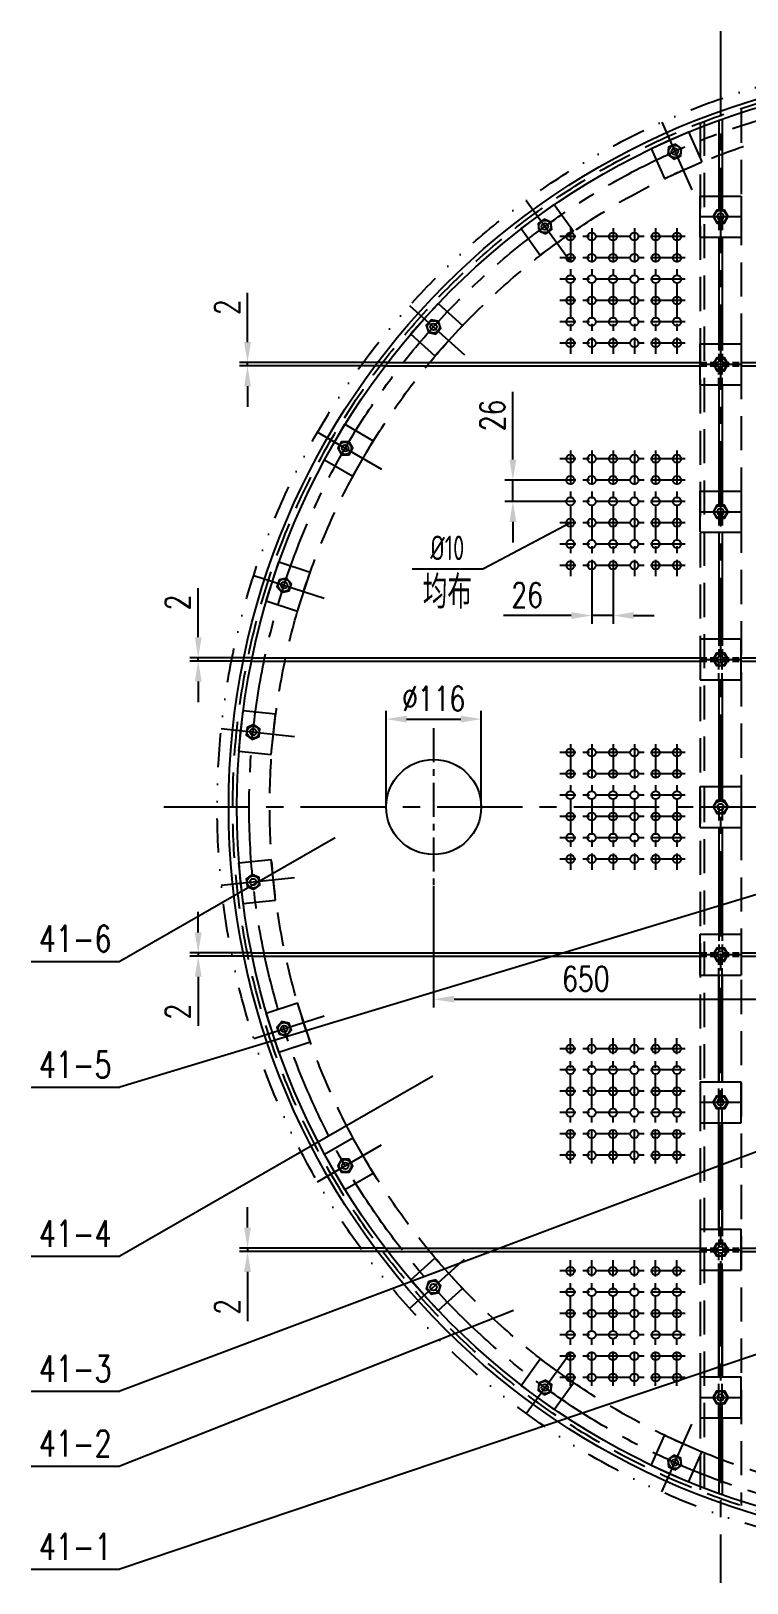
# Model space of a CAD drawing. Extents: x -28112 to -2231, y -2720 to 15724.
# Drawn here: x -8316 to -7006, y 1829 to 4668 of the extents above; entities that cross this region are included whole.
import ezdxf
from ezdxf.enums import TextEntityAlignment as Align

# ---------------------------------------------------------------- set-up
doc = ezdxf.new("R2010")
doc.units = 0
doc.header["$LTSCALE"] = 250
doc.header["$MEASUREMENT"] = 0
for name, pattern in [('CENTER', [2, 1.25, -0.25, 0.25, -0.25]), ('DASHED', [0.75, 0.5, -0.25]), ('DIVIDE', [1.25, 0.5, -0.25, 0, -0.25, 0, -0.25])]:
    doc.linetypes.add(name, pattern=pattern)
doc.layers.get('0').update_dxf_attribs({"linetype": 'CONTINUOUS'})
doc.layers.get('DEFPOINTS').update_dxf_attribs({"linetype": 'CONTINUOUS'})
doc.layers.add('1', color=7, linetype='CONTINUOUS')
doc.layers.add('2', color=1, linetype='CONTINUOUS')
doc.styles.add('HZ', font='isocp.shx', dxfattribs={"width": 0.75, "bigfont": 'hztxt.shx'})
doc.styles.get("Standard").update_dxf_attribs({"font": 'txt.shx', "width": 0.75})
doc.dimstyles.new('STANDARD$0', dxfattribs={"dimscale": 15, "dimtxt": 3, "dimasz": 2.5, "dimexe": 1, "dimexo": 0, "dimgap": 1, "dimtad": 1, "dimdec": 0, "dimzin": 0, "dimdsep": 46, "dimtxsty": 'Standard', "dimcen": 0.09, "dimclrd": 7, "dimclre": 7, "dimclrt": 7, "dimadec": 0, "dimazin": 0, "dimtfac": 1, "dimtdec": 0, "dimtmove": 0, "dimatfit": 2, "dimfxl": 0, "dimtolj": 1, "dimtzin": 0, "dimarcsym": 0})

# ---------------------------------------------------------------- blocks, each defined once
blk = doc.blocks.new('*D191')
at = {"color": 7, "linetype": 'ByBlock'}
for p, q in [((-6137.9, 3103.8), (-6137.9, 2881.8)), ((-5162.9, 2975.4), (-5162.9, 2881.8)), ((-6100.4, 2896.8), (-5200.4, 2896.8))]:
    blk.add_line(p, q, dxfattribs=at)
for points in [[(-6100.4, 2903.1), (-6100.4, 2890.6), (-6137.9, 2896.8)], [(-5200.4, 2903.1), (-5200.4, 2890.6), (-5162.9, 2896.8)]]:
    blk.add_solid(points, dxfattribs=at)
at = {"layer": 'DEFPOINTS', "color": 0, "linetype": 'ByBlock'}
for p in [(-6137.9, 3103.8), (-5162.9, 2975.4), (-5162.9, 2896.8)]:
    blk.add_point(p, dxfattribs=at)
at = {"color": 7, "linetype": 'ByBlock', "insert": (-5859.4, 2934.3), "char_height": 45, "attachment_point": 5}
blk.add_mtext('\\A1;650', dxfattribs=at)
blk = doc.blocks.new('*D192')
at = {"color": 7, "linetype": 'ByBlock'}
for p, q in [((-6224.9, 3055), (-6224.9, 3230.8)), ((-6187.4, 3215.8), (-6088.4, 3215.8)), ((-6050.9, 3055), (-6050.9, 3230.8))]:
    blk.add_line(p, q, dxfattribs=at)
for points in [[(-6187.4, 3222), (-6187.4, 3209.5), (-6224.9, 3215.8)], [(-6088.4, 3222), (-6088.4, 3209.5), (-6050.9, 3215.8)]]:
    blk.add_solid(points, dxfattribs=at)
at = {"layer": 'DEFPOINTS', "color": 0, "linetype": 'ByBlock'}
for p in [(-6050.9, 3215.8), (-6224.9, 3055), (-6050.9, 3055)]:
    blk.add_point(p, dxfattribs=at)
at = {"color": 7, "linetype": 'ByBlock', "insert": (-6137.9, 3253.3), "char_height": 45, "attachment_point": 5}
blk.add_mtext('\\A1;∅116', dxfattribs=at)
blk = doc.blocks.new('*D199')
at = {"color": 7, "linetype": 'ByBlock'}
for p, q in [((-5992.9, 3883.9), (-5992.9, 4007.7)), ((-5907.2, 3846.4), (-6007.9, 3846.4)), ((-5992.9, 3807.4), (-5992.9, 3846.4)), ((-5907.2, 3807.4), (-6007.9, 3807.4)), ((-5992.9, 3769.9), (-5992.9, 3732.4))]:
    blk.add_line(p, q, dxfattribs=at)
for points in [[(-5999.1, 3883.9), (-5986.6, 3883.9), (-5992.9, 3846.4)], [(-5999.1, 3769.9), (-5986.6, 3769.9), (-5992.9, 3807.4)]]:
    blk.add_solid(points, dxfattribs=at)
at = {"layer": 'DEFPOINTS', "color": 0, "linetype": 'ByBlock'}
for p in [(-5992.9, 3846.4), (-5907.2, 3846.4), (-5907.2, 3807.4)]:
    blk.add_point(p, dxfattribs=at)
at = {"color": 7, "linetype": 'ByBlock', "insert": (-6030.4, 3964.6), "char_height": 45, "attachment_point": 5, "rotation": 90}
blk.add_mtext('\\A1;26', dxfattribs=at)
blk = doc.blocks.new('*D200')
at = {"color": 7, "linetype": 'ByBlock'}
for p, q in [((-5848.7, 3670.9), (-5848.7, 3583.6)), ((-5809.7, 3670.9), (-5809.7, 3583.6)), ((-5886.2, 3598.6), (-6010, 3598.6)), ((-5809.7, 3598.6), (-5848.7, 3598.6)), ((-5772.2, 3598.6), (-5734.7, 3598.6))]:
    blk.add_line(p, q, dxfattribs=at)
for points in [[(-5886.2, 3604.9), (-5886.2, 3592.4), (-5848.7, 3598.6)], [(-5772.2, 3604.9), (-5772.2, 3592.4), (-5809.7, 3598.6)]]:
    blk.add_solid(points, dxfattribs=at)
at = {"layer": 'DEFPOINTS', "color": 0, "linetype": 'ByBlock'}
for p in [(-5848.7, 3670.9), (-5809.7, 3670.9), (-5848.7, 3598.6)]:
    blk.add_point(p, dxfattribs=at)
at = {"color": 7, "linetype": 'ByBlock', "insert": (-5966.8, 3636.1), "char_height": 45, "attachment_point": 5}
blk.add_mtext('\\A1;26', dxfattribs=at)
blk = doc.blocks.new('*D240')
at = {"color": 7, "linetype": 'ByBlock'}
for p, q in [((-6478.4, 4098.9), (-6478.4, 4188.9)), ((-6221.8, 4061.4), (-6493.4, 4061.4)), ((-6478.4, 4055.4), (-6478.4, 4061.4)), ((-6226.4, 4055.4), (-6493.4, 4055.4)), ((-6478.4, 4017.9), (-6478.4, 3980.4))]:
    blk.add_line(p, q, dxfattribs=at)
for points in [[(-6484.7, 4098.9), (-6472.2, 4098.9), (-6478.4, 4061.4)], [(-6484.7, 4017.9), (-6472.2, 4017.9), (-6478.4, 4055.4)]]:
    blk.add_solid(points, dxfattribs=at)
at = {"layer": 'DEFPOINTS', "color": 0, "linetype": 'ByBlock'}
for p in [(-6478.4, 4061.4), (-6221.8, 4061.4), (-6226.4, 4055.4)]:
    blk.add_point(p, dxfattribs=at)
at = {"color": 7, "linetype": 'ByBlock', "insert": (-6515.9, 4162.6), "char_height": 45, "attachment_point": 5, "rotation": 90}
blk.add_mtext('\\A1;2', dxfattribs=at)
blk = doc.blocks.new('*D241')
at = {"color": 7, "linetype": 'ByBlock'}
for p, q in [((-6568.7, 3558.9), (-6568.7, 3648.9)), ((-6469.7, 3521.4), (-6583.7, 3521.4)), ((-6568.7, 3515.4), (-6568.7, 3521.4)), ((-6471, 3515.4), (-6583.7, 3515.4)), ((-6568.7, 3477.9), (-6568.7, 3440.4))]:
    blk.add_line(p, q, dxfattribs=at)
for points in [[(-6574.9, 3558.9), (-6562.4, 3558.9), (-6568.7, 3521.4)], [(-6574.9, 3477.9), (-6562.4, 3477.9), (-6568.7, 3515.4)]]:
    blk.add_solid(points, dxfattribs=at)
at = {"layer": 'DEFPOINTS', "color": 0, "linetype": 'ByBlock'}
for p in [(-6568.7, 3521.4), (-6469.7, 3521.4), (-6471, 3515.4)]:
    blk.add_point(p, dxfattribs=at)
at = {"color": 7, "linetype": 'ByBlock', "insert": (-6606.2, 3622.6), "char_height": 45, "attachment_point": 5, "rotation": 90}
blk.add_mtext('\\A1;2', dxfattribs=at)
blk = doc.blocks.new('*D242')
at = {"color": 7, "linetype": 'ByBlock'}
for p, q in [((-6478.4, 2478.9), (-6478.4, 2516.4)), ((-6226.4, 2441.4), (-6493.4, 2441.4)), ((-6221.8, 2435.4), (-6493.4, 2435.4)), ((-6478.4, 2441.4), (-6478.4, 2435.4)), ((-6478.4, 2397.9), (-6478.4, 2307.9))]:
    blk.add_line(p, q, dxfattribs=at)
for points in [[(-6484.7, 2478.9), (-6472.2, 2478.9), (-6478.4, 2441.4)], [(-6484.7, 2397.9), (-6472.2, 2397.9), (-6478.4, 2435.4)]]:
    blk.add_solid(points, dxfattribs=at)
at = {"layer": 'DEFPOINTS', "color": 0, "linetype": 'ByBlock'}
for p in [(-6478.4, 2435.4), (-6226.4, 2441.4), (-6221.8, 2435.4)]:
    blk.add_point(p, dxfattribs=at)
at = {"color": 7, "linetype": 'ByBlock', "insert": (-6515.9, 2334.1), "char_height": 45, "attachment_point": 5, "rotation": 90}
blk.add_mtext('\\A1;2', dxfattribs=at)
blk = doc.blocks.new('*D243')
at = {"color": 7, "linetype": 'ByBlock'}
for p, q in [((-6568.7, 3018.9), (-6568.7, 3056.4)), ((-6471, 2981.4), (-6583.7, 2981.4)), ((-6568.7, 2981.4), (-6568.7, 2975.4)), ((-6469.7, 2975.4), (-6583.7, 2975.4)), ((-6568.7, 2937.9), (-6568.7, 2847.9))]:
    blk.add_line(p, q, dxfattribs=at)
for points in [[(-6574.9, 3018.9), (-6562.4, 3018.9), (-6568.7, 2981.4)], [(-6574.9, 2937.9), (-6562.4, 2937.9), (-6568.7, 2975.4)]]:
    blk.add_solid(points, dxfattribs=at)
at = {"layer": 'DEFPOINTS', "color": 0, "linetype": 'ByBlock'}
for p in [(-6471, 2981.4), (-6568.7, 2975.4), (-6469.7, 2975.4)]:
    blk.add_point(p, dxfattribs=at)
at = {"color": 7, "linetype": 'ByBlock', "insert": (-6606.2, 2874.1), "char_height": 45, "attachment_point": 5, "rotation": 90}
blk.add_mtext('\\A1;2', dxfattribs=at)

msp = doc.modelspace()

# ---------------------------------------------------------------- linework, layer by layer
at = {"layer": '1', "color": 0, "linetype": 'CENTER', "ltscale": 0.5}
for p, q in [((-7054, 4667.8), (-7054, 1829)), ((-7091.5, 4328.4), (-7016.5, 4328.4)), ((-7091.5, 4058.4), (-7016.5, 4058.4)), ((-7091.5, 3788.4), (-7016.5, 3788.4)), ((-7091.5, 3518.4), (-7016.5, 3518.4)), ((-8072.7, 3248.4), (-5135.4, 3248.4)), ((-7091.5, 3248.4), (-7016.5, 3248.4)), ((-7091.5, 2978.4), (-7016.5, 2978.4)), ((-7091.5, 2708.4), (-7016.5, 2708.4)), ((-7091.5, 2438.4), (-7016.5, 2438.4)), ((-7091.5, 2168.4), (-7016.5, 2168.4))]:
    msp.add_line(p, q, dxfattribs=at)
at = {"layer": '1', "color": 0, "linetype": 'DASHED', "ltscale": 0.5}
for p, q in [((-7016.5, 4525.9), (-7016.5, 1970.8)), ((-7091.5, 4499.2), (-7091.5, 1997.5)), ((-7084, 4502.1), (-7084, 1994.6))]:
    msp.add_line(p, q, dxfattribs=at)
at = {"layer": '1', "color": 0}
for p, q in [((-7161.7, 4500.9), (-7106.8, 4377.6)), ((-7409.9, 4357.6), (-7330.5, 4248.4)), ((-7622.9, 4165.8), (-7522.6, 4075.5)), ((-7791.3, 3933.9), (-7674.5, 3866.4)), ((-7328.8, 3768.4), (-7488, 3684.2)), ((-7907.9, 3672.1), (-7779.6, 3630.3)), ((-7618.2, 3684.2), (-7488, 3684.2)), ((-7967.5, 3391.7), (-7833.3, 3377.6)), ((-7759.1, 3191.8), (-8153, 2966)), ((-6935.5, 3104.4), (-8153, 2735.7)), ((-7967.5, 3105.1), (-7833.3, 3119.2)), ((-7907.9, 2824.7), (-7779.6, 2866.4)), ((-7580.2, 2756.1), (-8153, 2426.6)), ((-6872.5, 2661.6), (-8153, 2179.7)), ((-7791.3, 2562.9), (-7674.5, 2630.4)), ((-7622.9, 2331), (-7522.6, 2421.3)), ((-7433.1, 2327.1), (-8153, 2042.7)), ((-6892.4, 2279.3), (-8153, 1854.2)), ((-7409.9, 2139.2), (-7330.5, 2248.4)), ((-7161.7, 1995.9), (-7106.8, 2119.2))]:
    msp.add_line(p, q, dxfattribs=at)
at = {"layer": '1', "color": 1}
for p, q in [((-7057, 4504.2), (-7057, 4365.9)), ((-7051, 4506.3), (-7051, 4365.9)), ((-7181.3, 4452.7), (-7112.8, 4483.2)), ((-7112.8, 4483.2), (-7088.3, 4428.4)), ((-7181.3, 4452.7), (-7156.9, 4397.9)), ((-7156.9, 4397.9), (-7088.3, 4428.4)), ((-7419, 4306.4), (-7358.4, 4350.5)), ((-7358.4, 4350.5), (-7323.1, 4301.9)), ((-7091.5, 4365.9), (-7016.5, 4365.9)), ((-7091.5, 4290.9), (-7091.5, 4365.9)), ((-7016.5, 4365.9), (-7016.5, 4290.9)), ((-7419, 4306.4), (-7383.8, 4257.8)), ((-7383.8, 4257.8), (-7323.1, 4301.9)), ((-7091.5, 4290.9), (-7016.5, 4290.9)), ((-7057, 4290.9), (-7057, 4095.9)), ((-7051, 4290.9), (-7051, 4095.9)), ((-7621.2, 4113.8), (-7571, 4169.5)), ((-7571, 4169.5), (-7526.4, 4129.4)), ((-7576.6, 4073.7), (-7526.4, 4129.4)), ((-7621.2, 4113.8), (-7576.6, 4073.7)), ((-7091.5, 4020.9), (-7091.5, 4095.9)), ((-7091.5, 4095.9), (-7016.5, 4095.9)), ((-7016.5, 4095.9), (-7016.5, 4020.9)), ((-7662.9, 4061.4), (-7091.5, 4061.4)), ((-7016.5, 4061.4), (-6191.5, 4061.4)), ((-7667.5, 4055.4), (-7091.5, 4055.4)), ((-7016.5, 4055.4), (-6191.5, 4055.4)), ((-7091.5, 4020.9), (-7016.5, 4020.9)), ((-7057, 4020.9), (-7057, 3825.9)), ((-7051, 4020.9), (-7051, 3825.9)), ((-7778.9, 3883.4), (-7741.4, 3948.4)), ((-7741.4, 3948.4), (-7689.4, 3918.4)), ((-7726.9, 3853.4), (-7689.4, 3918.4)), ((-7778.9, 3883.4), (-7726.9, 3853.4)), ((-7091.5, 3750.9), (-7091.5, 3825.9)), ((-7091.5, 3825.9), (-7016.5, 3825.9)), ((-7016.5, 3825.9), (-7016.5, 3750.9)), ((-7091.5, 3750.9), (-7016.5, 3750.9)), ((-7057, 3750.9), (-7057, 3555.9)), ((-7051, 3750.9), (-7051, 3555.9)), ((-7885.3, 3625.3), (-7862.1, 3696.6)), ((-7862.1, 3696.6), (-7805, 3678.1)), ((-7828.2, 3606.7), (-7805, 3678.1)), ((-7885.3, 3625.3), (-7828.2, 3606.7)), ((-7091.5, 3555.9), (-7016.5, 3555.9)), ((-7091.5, 3555.9), (-7091.5, 3480.9)), ((-7016.5, 3480.9), (-7016.5, 3555.9)), ((-7910.8, 3521.4), (-7091.5, 3521.4)), ((-7016.5, 3521.4), (-6191.5, 3521.4)), ((-7912, 3515.4), (-7091.5, 3515.4)), ((-7016.5, 3515.4), (-6191.5, 3515.4)), ((-7091.5, 3480.9), (-7016.5, 3480.9)), ((-7057, 3480.9), (-7057, 3285.9)), ((-7051, 3480.9), (-7051, 3285.9)), ((-7935.6, 3350.6), (-7927.8, 3425.2)), ((-7927.8, 3425.2), (-7868.1, 3419)), ((-7876, 3344.4), (-7868.1, 3419)), ((-7935.6, 3350.6), (-7876, 3344.4)), ((-7091.5, 3285.9), (-7016.5, 3285.9)), ((-7091.5, 3210.9), (-7091.5, 3285.9)), ((-7016.5, 3285.9), (-7016.5, 3210.9)), ((-7091.5, 3210.9), (-7016.5, 3210.9)), ((-7057, 3210.9), (-7057, 3015.9)), ((-7051, 3210.9), (-7051, 3015.9)), ((-7935.6, 3146.1), (-7876, 3152.4)), ((-7868.1, 3077.8), (-7876, 3152.4)), ((-7927.8, 3071.6), (-7935.6, 3146.1)), ((-7927.8, 3071.6), (-7868.1, 3077.8)), ((-7091.5, 2940.9), (-7091.5, 3015.9)), ((-7091.5, 3015.9), (-7016.5, 3015.9)), ((-7016.5, 3015.9), (-7016.5, 2940.9)), ((-7912, 2981.4), (-7091.5, 2981.4)), ((-7016.5, 2981.4), (-6191.5, 2981.4)), ((-7910.8, 2975.4), (-7091.5, 2975.4)), ((-7016.5, 2975.4), (-6191.5, 2975.4)), ((-7091.5, 2940.9), (-7016.5, 2940.9)), ((-7057, 2940.9), (-7057, 2745.9)), ((-7057, 2745.9), (-7057, 2940.9)), ((-7051, 2940.9), (-7051, 2745.9)), ((-7051, 2745.9), (-7051, 2940.9)), ((-7885.3, 2871.5), (-7828.2, 2890.1)), ((-7862.1, 2800.2), (-7885.3, 2871.5)), ((-7805, 2818.7), (-7828.2, 2890.1)), ((-7862.1, 2800.2), (-7805, 2818.7)), ((-7091.5, 2745.9), (-7016.5, 2745.9)), ((-7091.5, 2745.9), (-7091.5, 2670.9)), ((-7016.5, 2670.9), (-7016.5, 2745.9)), ((-7091.5, 2670.9), (-7016.5, 2670.9)), ((-7057, 2475.9), (-7057, 2670.9)), ((-7057, 2670.9), (-7057, 2475.9)), ((-7051, 2475.9), (-7051, 2670.9)), ((-7051, 2670.9), (-7051, 2475.9)), ((-7778.9, 2613.4), (-7726.9, 2643.4)), ((-7689.4, 2578.4), (-7726.9, 2643.4)), ((-7741.4, 2548.4), (-7778.9, 2613.4)), ((-7741.4, 2548.4), (-7689.4, 2578.4)), ((-7091.5, 2475.9), (-7016.5, 2475.9)), ((-7091.5, 2475.9), (-7091.5, 2400.9)), ((-7016.5, 2400.9), (-7016.5, 2475.9)), ((-7667.5, 2441.4), (-7091.5, 2441.4)), ((-7662.9, 2435.4), (-7091.5, 2435.4)), ((-7621.2, 2383), (-7576.6, 2423.1)), ((-7526.4, 2367.4), (-7576.6, 2423.1)), ((-7016.5, 2441.4), (-6191.5, 2441.4)), ((-7016.5, 2435.4), (-6191.5, 2435.4)), ((-7091.5, 2400.9), (-7016.5, 2400.9)), ((-7057, 2400.9), (-7057, 2205.9)), ((-7057, 2205.9), (-7057, 2400.9)), ((-7051, 2400.9), (-7051, 2205.9)), ((-7051, 2205.9), (-7051, 2400.9)), ((-7571, 2327.2), (-7621.2, 2383)), ((-7571, 2327.2), (-7526.4, 2367.4)), ((-7419, 2190.4), (-7383.8, 2238.9)), ((-7323.1, 2194.9), (-7383.8, 2238.9)), ((-7358.4, 2146.3), (-7419, 2190.4)), ((-7358.4, 2146.3), (-7323.1, 2194.9)), ((-7091.5, 2205.9), (-7091.5, 2130.9)), ((-7091.5, 2205.9), (-7016.5, 2205.9)), ((-7016.5, 2130.9), (-7016.5, 2205.9)), ((-7091.5, 2130.9), (-7016.5, 2130.9)), ((-7057, 2130.9), (-7057, 1992.6)), ((-7051, 2130.9), (-7051, 1990.4)), ((-7181.3, 2044.1), (-7156.9, 2098.9)), ((-7088.3, 2068.4), (-7156.9, 2098.9)), ((-7112.8, 2013.6), (-7181.3, 2044.1)), ((-7112.8, 2013.6), (-7088.3, 2068.4))]:
    msp.add_line(p, q, dxfattribs=at)
at = {"layer": '1', "color": 0, "linetype": 'DASHED', "ltscale": 0.2}
for p, q in [((-7057, 4365.9), (-7057, 4290.9)), ((-7051, 4365.9), (-7051, 4290.9)), ((-7057, 3825.9), (-7057, 3750.9)), ((-7051, 3825.9), (-7051, 3750.9)), ((-7057, 3285.9), (-7057, 3210.9)), ((-7051, 3285.9), (-7051, 3210.9)), ((-7057, 2670.9), (-7057, 2745.9)), ((-7051, 2670.9), (-7051, 2745.9)), ((-7057, 2130.9), (-7057, 2205.9)), ((-7051, 2130.9), (-7051, 2205.9))]:
    msp.add_line(p, q, dxfattribs=at)
at = {"layer": '1', "color": 0, "linetype": 'CENTER', "ltscale": 0.2}
for p, q in [((-7118.7, 4292), (-7348.3, 4292)), ((-7328.8, 4307.1), (-7328.8, 4077.5)), ((-7289.8, 4307.1), (-7289.8, 4077.5)), ((-7250.8, 4307.1), (-7250.8, 4077.5)), ((-7211.8, 4307.1), (-7211.8, 4077.5)), ((-7172.8, 4307.1), (-7172.8, 4077.5)), ((-7133.8, 4307.1), (-7133.8, 4077.5)), ((-7118.7, 4253), (-7348.3, 4253)), ((-7118.7, 4214), (-7348.3, 4214)), ((-7118.7, 4175), (-7348.3, 4175)), ((-7118.7, 4136), (-7348.3, 4136)), ((-7118.7, 4097), (-7348.3, 4097)), ((-7328.8, 3900.5), (-7328.8, 3670.9)), ((-7289.8, 3900.5), (-7289.8, 3670.9)), ((-7250.8, 3900.5), (-7250.8, 3670.9)), ((-7211.8, 3900.5), (-7211.8, 3670.9)), ((-7172.8, 3900.5), (-7172.8, 3670.9)), ((-7133.8, 3900.5), (-7133.8, 3670.9)), ((-7118.7, 3885.4), (-7348.3, 3885.4)), ((-7118.7, 3846.4), (-7348.3, 3846.4)), ((-7118.7, 3807.4), (-7348.3, 3807.4)), ((-7118.7, 3768.4), (-7348.3, 3768.4)), ((-7118.7, 3729.4), (-7348.3, 3729.4)), ((-7118.7, 3690.4), (-7348.3, 3690.4)), ((-7579, 3392.9), (-7579, 3103.8)), ((-7328.8, 3363.2), (-7328.8, 3133.6)), ((-7289.8, 3363.2), (-7289.8, 3133.6)), ((-7250.8, 3363.2), (-7250.8, 3133.6)), ((-7211.8, 3363.2), (-7211.8, 3133.6)), ((-7172.8, 3363.2), (-7172.8, 3133.6)), ((-7133.8, 3363.2), (-7133.8, 3133.6)), ((-7118.7, 3348.1), (-7348.3, 3348.1)), ((-7118.7, 3309.1), (-7348.3, 3309.1)), ((-7118.7, 3270.1), (-7348.3, 3270.1)), ((-7118.7, 3231.1), (-7348.3, 3231.1)), ((-7118.7, 3192.1), (-7348.3, 3192.1)), ((-7118.7, 3153.1), (-7348.3, 3153.1)), ((-7328.8, 2596.2), (-7328.8, 2825.8)), ((-7289.8, 2596.2), (-7289.8, 2825.8)), ((-7250.8, 2596.2), (-7250.8, 2825.8)), ((-7211.8, 2596.2), (-7211.8, 2825.8)), ((-7172.8, 2596.2), (-7172.8, 2825.8)), ((-7133.8, 2596.2), (-7133.8, 2825.8)), ((-7118.7, 2806.3), (-7348.3, 2806.3)), ((-7118.7, 2767.3), (-7348.3, 2767.3)), ((-7118.7, 2728.3), (-7348.3, 2728.3)), ((-7118.7, 2689.3), (-7348.3, 2689.3)), ((-7118.7, 2650.3), (-7348.3, 2650.3)), ((-7118.7, 2611.3), (-7348.3, 2611.3)), ((-7328.8, 2189.7), (-7328.8, 2419.3)), ((-7289.8, 2189.7), (-7289.8, 2419.3)), ((-7250.8, 2189.7), (-7250.8, 2419.3)), ((-7211.8, 2189.7), (-7211.8, 2419.3)), ((-7172.8, 2189.7), (-7172.8, 2419.3)), ((-7133.8, 2189.7), (-7133.8, 2419.3)), ((-7118.7, 2399.8), (-7348.3, 2399.8)), ((-7118.7, 2360.8), (-7348.3, 2360.8)), ((-7118.7, 2321.8), (-7348.3, 2321.8)), ((-7118.7, 2282.8), (-7348.3, 2282.8)), ((-7118.7, 2243.8), (-7348.3, 2243.8)), ((-7118.7, 2204.8), (-7348.3, 2204.8))]:
    msp.add_line(p, q, dxfattribs=at)
at = {"layer": '1', "color": 0, "linetype": 'DASHED', "ltscale": 0.1}
for p, q in [((-7057, 4095.9), (-7057, 4061.4)), ((-7051, 4095.9), (-7051, 4061.4)), ((-7091.5, 4061.4), (-7057, 4061.4)), ((-7051, 4061.4), (-7016.5, 4061.4)), ((-7091.5, 4055.4), (-7057, 4055.4)), ((-7057, 4020.9), (-7057, 4055.4)), ((-7051, 4055.4), (-7016.5, 4055.4)), ((-7051, 4020.9), (-7051, 4055.4)), ((-7057, 3555.9), (-7057, 3521.4)), ((-7051, 3555.9), (-7051, 3521.4)), ((-7091.5, 3521.4), (-7057, 3521.4)), ((-7051, 3521.4), (-7016.5, 3521.4)), ((-7091.5, 3515.4), (-7057, 3515.4)), ((-7057, 3480.9), (-7057, 3515.4)), ((-7051, 3515.4), (-7016.5, 3515.4)), ((-7051, 3480.9), (-7051, 3515.4)), ((-7057, 3015.9), (-7057, 2981.4)), ((-7051, 3015.9), (-7051, 2981.4)), ((-7091.5, 2981.4), (-7057, 2981.4)), ((-7051, 2981.4), (-7016.5, 2981.4)), ((-7091.5, 2975.4), (-7057, 2975.4)), ((-7057, 2940.9), (-7057, 2975.4)), ((-7051, 2975.4), (-7016.5, 2975.4)), ((-7051, 2940.9), (-7051, 2975.4)), ((-7057, 2475.9), (-7057, 2441.4)), ((-7051, 2475.9), (-7051, 2441.4)), ((-7091.5, 2441.4), (-7057, 2441.4)), ((-7091.5, 2435.4), (-7057, 2435.4)), ((-7057, 2400.9), (-7057, 2435.4)), ((-7051, 2441.4), (-7016.5, 2441.4)), ((-7051, 2435.4), (-7016.5, 2435.4)), ((-7051, 2400.9), (-7051, 2435.4))]:
    msp.add_line(p, q, dxfattribs=at)
at = {"layer": '1', "color": 1}
for points in [[(-7125.3, 4453), (-7136.4, 4461.1), (-7149, 4455.5), (-7150.4, 4441.8), (-7139.3, 4433.7), (-7126.7, 4439.3)], [(-7364.4, 4318.3), (-7376.9, 4323.9), (-7388, 4315.8), (-7386.6, 4302.1), (-7374, 4296.6), (-7362.9, 4304.6)], [(-7040.3, 4328.4), (-7047.1, 4340.3), (-7060.9, 4340.3), (-7067.8, 4328.4), (-7060.9, 4316.5), (-7047.1, 4316.5)], [(-7570.2, 4136.8), (-7583.6, 4139.7), (-7592.8, 4129.5), (-7588.6, 4116.4), (-7575.1, 4113.5), (-7565.9, 4123.8)], [(-7040.3, 4058.4), (-7047.1, 4070.3), (-7060.9, 4070.3), (-7067.8, 4058.4), (-7060.9, 4046.5), (-7047.1, 4046.5)], [(-7733.8, 3916.5), (-7747.5, 3916.5), (-7754.4, 3904.6), (-7747.5, 3892.7), (-7733.8, 3892.7), (-7726.9, 3904.6)], [(-7040.3, 3788.4), (-7047.1, 3800.3), (-7060.9, 3800.3), (-7067.8, 3788.4), (-7060.9, 3776.5), (-7047.1, 3776.5)], [(-7848, 3667.1), (-7861.5, 3664.2), (-7865.7, 3651.1), (-7856.5, 3640.9), (-7843.1, 3643.8), (-7838.8, 3656.8)], [(-7040.3, 3518.4), (-7047.1, 3506.5), (-7060.9, 3506.5), (-7067.8, 3518.4), (-7060.9, 3530.3), (-7047.1, 3530.3)], [(-7907.9, 3399.3), (-7920.4, 3393.7), (-7921.9, 3380), (-7910.8, 3371.9), (-7898.2, 3377.5), (-7896.8, 3391.2)], [(-7040.3, 3248.4), (-7047.1, 3260.3), (-7060.9, 3260.3), (-7067.8, 3248.4), (-7060.9, 3236.5), (-7047.1, 3236.5)], [(-7910.8, 3124.9), (-7921.9, 3116.8), (-7920.4, 3103.1), (-7907.9, 3097.5), (-7896.8, 3105.6), (-7898.2, 3119.3)], [(-7040.3, 2978.4), (-7047.1, 2990.3), (-7060.9, 2990.3), (-7067.8, 2978.4), (-7060.9, 2966.5), (-7047.1, 2966.5)], [(-7856.5, 2855.9), (-7865.7, 2845.7), (-7861.5, 2832.6), (-7848, 2829.7), (-7838.8, 2839.9), (-7843.1, 2853)], [(-7040.3, 2708.4), (-7047.1, 2696.5), (-7060.9, 2696.5), (-7067.8, 2708.4), (-7060.9, 2720.3), (-7047.1, 2720.3)], [(-7747.5, 2604), (-7754.4, 2592.1), (-7747.5, 2580.2), (-7733.8, 2580.2), (-7726.9, 2592.1), (-7733.8, 2604)], [(-7040.3, 2438.4), (-7047.1, 2426.5), (-7060.9, 2426.5), (-7067.8, 2438.4), (-7060.9, 2450.3), (-7047.1, 2450.3)], [(-7588.6, 2380.4), (-7592.8, 2367.3), (-7583.6, 2357.1), (-7570.2, 2359.9), (-7565.9, 2373), (-7575.1, 2383.2)], [(-7386.6, 2194.6), (-7388, 2181), (-7376.9, 2172.9), (-7364.4, 2178.5), (-7362.9, 2192.1), (-7374, 2200.2)], [(-7040.3, 2168.4), (-7047.1, 2156.5), (-7060.9, 2156.5), (-7067.8, 2168.4), (-7060.9, 2180.3), (-7047.1, 2180.3)], [(-7150.4, 2055), (-7149, 2041.3), (-7136.4, 2035.7), (-7125.3, 2043.8), (-7126.7, 2057.4), (-7139.3, 2063)]]:
    msp.add_lwpolyline(points, close=True, dxfattribs=at)
at = {"layer": '1', "color": 0, "linetype": 'DIVIDE', "ltscale": 0.5}
msp.add_circle((-6604, 3248.4), 1371, dxfattribs=at)
at = {"layer": '1', "color": 1}
for centre, radius in [((-6604, 3248.4), 1350), ((-6604, 3248.4), 1335), ((-7137.9, 4447.4), 11.2), ((-7137.9, 4447.4), 6), ((-7375.5, 4310.2), 11.2), ((-7375.5, 4310.2), 6), ((-7054, 4328.4), 11.2), ((-7054, 4328.4), 6), ((-7328.8, 4292), 7.5), ((-7289.8, 4292), 7.5), ((-7250.8, 4292), 7.5), ((-7211.8, 4292), 7.5), ((-7172.8, 4292), 7.5), ((-7133.8, 4292), 7.5), ((-7328.8, 4253), 7.5), ((-7289.8, 4253), 7.5), ((-7250.8, 4253), 7.5), ((-7211.8, 4253), 7.5), ((-7172.8, 4253), 7.5), ((-7133.8, 4253), 7.5), ((-7328.8, 4214), 7.5), ((-7289.8, 4214), 7.5), ((-7250.8, 4214), 7.5), ((-7211.8, 4214), 7.5), ((-7172.8, 4214), 7.5), ((-7133.8, 4214), 7.5), ((-7328.8, 4175), 7.5), ((-7289.8, 4175), 7.5), ((-7250.8, 4175), 7.5), ((-7211.8, 4175), 7.5), ((-7172.8, 4175), 7.5), ((-7133.8, 4175), 7.5), ((-7579.4, 4126.6), 11.2), ((-7579.4, 4126.6), 6), ((-7328.8, 4136), 7.5), ((-7289.8, 4136), 7.5), ((-7250.8, 4136), 7.5), ((-7211.8, 4136), 7.5), ((-7172.8, 4136), 7.5), ((-7133.8, 4136), 7.5), ((-7328.8, 4097), 7.5), ((-7289.8, 4097), 7.5), ((-7250.8, 4097), 7.5), ((-7211.8, 4097), 7.5), ((-7172.8, 4097), 7.5), ((-7133.8, 4097), 7.5), ((-7054, 4058.4), 11.2), ((-7054, 4058.4), 6), ((-7740.7, 3904.6), 11.2), ((-7740.7, 3904.6), 6), ((-7328.8, 3885.4), 7.5), ((-7289.8, 3885.4), 7.5), ((-7250.8, 3885.4), 7.5), ((-7211.8, 3885.4), 7.5), ((-7172.8, 3885.4), 7.5), ((-7133.8, 3885.4), 7.5), ((-7328.8, 3846.4), 7.5), ((-7289.8, 3846.4), 7.5), ((-7250.8, 3846.4), 7.5), ((-7211.8, 3846.4), 7.5), ((-7172.8, 3846.4), 7.5), ((-7133.8, 3846.4), 7.5), ((-7328.8, 3807.4), 7.5), ((-7289.8, 3807.4), 7.5), ((-7250.8, 3807.4), 7.5), ((-7211.8, 3807.4), 7.5), ((-7172.8, 3807.4), 7.5), ((-7133.8, 3807.4), 7.5), ((-7328.8, 3768.4), 7.5), ((-7289.8, 3768.4), 7.5), ((-7250.8, 3768.4), 7.5), ((-7211.8, 3768.4), 7.5), ((-7172.8, 3768.4), 7.5), ((-7133.8, 3768.4), 7.5), ((-7054, 3788.4), 11.2), ((-7054, 3788.4), 6), ((-7328.8, 3729.4), 7.5), ((-7289.8, 3729.4), 7.5), ((-7250.8, 3729.4), 7.5), ((-7211.8, 3729.4), 7.5), ((-7172.8, 3729.4), 7.5), ((-7133.8, 3729.4), 7.5), ((-7328.8, 3690.4), 7.5), ((-7289.8, 3690.4), 7.5), ((-7250.8, 3690.4), 7.5), ((-7211.8, 3690.4), 7.5), ((-7172.8, 3690.4), 7.5), ((-7133.8, 3690.4), 7.5), ((-7852.3, 3654), 11.2), ((-7852.3, 3654), 6), ((-7054, 3518.4), 11.2), ((-7054, 3518.4), 6), ((-7909.3, 3385.6), 11.2), ((-7909.3, 3385.6), 6), ((-7328.8, 3348.1), 7.5), ((-7289.8, 3348.1), 7.5), ((-7250.8, 3348.1), 7.5), ((-7211.8, 3348.1), 7.5), ((-7172.8, 3348.1), 7.5), ((-7133.8, 3348.1), 7.5), ((-7579, 3248.4), 87), ((-7328.8, 3309.1), 7.5), ((-7289.8, 3309.1), 7.5), ((-7250.8, 3309.1), 7.5), ((-7211.8, 3309.1), 7.5), ((-7172.8, 3309.1), 7.5), ((-7133.8, 3309.1), 7.5), ((-7328.8, 3270.1), 7.5), ((-7289.8, 3270.1), 7.5), ((-7250.8, 3270.1), 7.5), ((-7211.8, 3270.1), 7.5), ((-7172.8, 3270.1), 7.5), ((-7133.8, 3270.1), 7.5), ((-7328.8, 3231.1), 7.5), ((-7289.8, 3231.1), 7.5), ((-7250.8, 3231.1), 7.5), ((-7211.8, 3231.1), 7.5), ((-7172.8, 3231.1), 7.5), ((-7133.8, 3231.1), 7.5), ((-7054, 3248.4), 11.2), ((-7054, 3248.4), 6), ((-7328.8, 3192.1), 7.5), ((-7289.8, 3192.1), 7.5), ((-7250.8, 3192.1), 7.5), ((-7211.8, 3192.1), 7.5), ((-7172.8, 3192.1), 7.5), ((-7133.8, 3192.1), 7.5), ((-7328.8, 3153.1), 7.5), ((-7289.8, 3153.1), 7.5), ((-7250.8, 3153.1), 7.5), ((-7211.8, 3153.1), 7.5), ((-7172.8, 3153.1), 7.5), ((-7133.8, 3153.1), 7.5), ((-7909.3, 3111.2), 11.2), ((-7909.3, 3111.2), 6), ((-7054, 2978.4), 11.2), ((-7054, 2978.4), 6), ((-7852.3, 2842.8), 11.2), ((-7852.3, 2842.8), 6), ((-7328.8, 2806.3), 7.5), ((-7289.8, 2806.3), 7.5), ((-7250.8, 2806.3), 7.5), ((-7211.8, 2806.3), 7.5), ((-7172.8, 2806.3), 7.5), ((-7133.8, 2806.3), 7.5), ((-7328.8, 2767.3), 7.5), ((-7289.8, 2767.3), 7.5), ((-7250.8, 2767.3), 7.5), ((-7211.8, 2767.3), 7.5), ((-7172.8, 2767.3), 7.5), ((-7133.8, 2767.3), 7.5), ((-7328.8, 2728.3), 7.5), ((-7289.8, 2728.3), 7.5), ((-7250.8, 2728.3), 7.5), ((-7211.8, 2728.3), 7.5), ((-7172.8, 2728.3), 7.5), ((-7133.8, 2728.3), 7.5), ((-7054, 2708.4), 11.2), ((-7054, 2708.4), 6), ((-7328.8, 2689.3), 7.5), ((-7289.8, 2689.3), 7.5), ((-7250.8, 2689.3), 7.5), ((-7211.8, 2689.3), 7.5), ((-7172.8, 2689.3), 7.5), ((-7133.8, 2689.3), 7.5), ((-7328.8, 2650.3), 7.5), ((-7289.8, 2650.3), 7.5), ((-7250.8, 2650.3), 7.5), ((-7211.8, 2650.3), 7.5), ((-7172.8, 2650.3), 7.5), ((-7133.8, 2650.3), 7.5), ((-7328.8, 2611.3), 7.5), ((-7289.8, 2611.3), 7.5), ((-7250.8, 2611.3), 7.5), ((-7211.8, 2611.3), 7.5), ((-7172.8, 2611.3), 7.5), ((-7133.8, 2611.3), 7.5), ((-7740.7, 2592.1), 11.2), ((-7740.7, 2592.1), 6), ((-7054, 2438.4), 11.2), ((-7054, 2438.4), 6), ((-7328.8, 2399.8), 7.5), ((-7289.8, 2399.8), 7.5), ((-7250.8, 2399.8), 7.5), ((-7211.8, 2399.8), 7.5), ((-7172.8, 2399.8), 7.5), ((-7133.8, 2399.8), 7.5), ((-7579.4, 2370.2), 11.2), ((-7579.4, 2370.2), 6), ((-7328.8, 2360.8), 7.5), ((-7289.8, 2360.8), 7.5), ((-7250.8, 2360.8), 7.5), ((-7211.8, 2360.8), 7.5), ((-7172.8, 2360.8), 7.5), ((-7133.8, 2360.8), 7.5), ((-7328.8, 2321.8), 7.5), ((-7289.8, 2321.8), 7.5), ((-7250.8, 2321.8), 7.5), ((-7211.8, 2321.8), 7.5), ((-7172.8, 2321.8), 7.5), ((-7133.8, 2321.8), 7.5), ((-7328.8, 2282.8), 7.5), ((-7289.8, 2282.8), 7.5), ((-7250.8, 2282.8), 7.5), ((-7211.8, 2282.8), 7.5), ((-7172.8, 2282.8), 7.5), ((-7133.8, 2282.8), 7.5), ((-7328.8, 2243.8), 7.5), ((-7289.8, 2243.8), 7.5), ((-7250.8, 2243.8), 7.5), ((-7211.8, 2243.8), 7.5), ((-7172.8, 2243.8), 7.5), ((-7133.8, 2243.8), 7.5), ((-7375.5, 2186.6), 11.2), ((-7375.5, 2186.6), 6), ((-7328.8, 2204.8), 7.5), ((-7289.8, 2204.8), 7.5), ((-7250.8, 2204.8), 7.5), ((-7211.8, 2204.8), 7.5), ((-7172.8, 2204.8), 7.5), ((-7133.8, 2204.8), 7.5), ((-7054, 2168.4), 11.2), ((-7054, 2168.4), 6), ((-7137.9, 2049.4), 11.2), ((-7137.9, 2049.4), 6)]:
    msp.add_circle(centre, radius, dxfattribs=at)
at = {"layer": '1', "color": 0, "linetype": 'DASHED', "ltscale": 0.5}
for radius in [1342.5, 1275]:
    msp.add_circle((-6604, 3248.4), radius, dxfattribs=at)
at = {"layer": '1', "color": 0, "linetype": 'CENTER', "ltscale": 0.5}
msp.add_circle((-6604, 3248.4), 1312.5, dxfattribs=at)
at = {"layer": '2'}
for p, q in [((-8315.6, 2966), (-8153, 2966)), ((-8315.6, 2735.7), (-8153, 2735.7)), ((-8315.6, 2426.6), (-8153, 2426.6)), ((-8315.6, 2179.7), (-8153, 2179.7)), ((-8315.6, 2042.7), (-8153, 2042.7)), ((-8315.6, 1854.2), (-8153, 1854.2))]:
    msp.add_line(p, q, dxfattribs=at)

# ---------------------------------------------------------------- texts
at = {"layer": '1', "style": 'HZ', "width": 0.75}
for s, height, p in [('%%C10', 45, (-7553.9, 3699.9)), ('均布', 60, (-7553.9, 3611.5))]:
    msp.add_text(s, height=height, dxfattribs=at).set_placement(p, align=Align.CENTER)
at = {"layer": '1', "width": 0.75}
for s, p in [('41-6', (-8234.9, 3007.4)), ('41-5', (-8234.9, 2777.1)), ('41-4', (-8234.9, 2467.9)), ('41-3', (-8234.9, 2221)), ('41-2', (-8234.9, 2084.1)), ('41-1', (-8234.9, 1895.5))]:
    msp.add_text(s, height=48, dxfattribs=at).set_placement(p, align=Align.MIDDLE)

# ---------------------------------------------------------------- dimensions: what is measured, and where the dimension line sits
at = {"layer": '1', "color": 0}
for base, p1, p2, text, picture, middle in [((-7919.5, 4061.4), (-7667.5, 4055.4), (-7662.9, 4061.4), '2', '*D240', (-7957, 4162.6)), ((-7434, 3846.4), (-7348.3, 3807.4), (-7348.3, 3846.4), '26', '*D199', (-7471.5, 3964.6)), ((-8009.7, 3521.4), (-7912, 3515.4), (-7910.8, 3521.4), '2', '*D241', (-8047.2, 3622.6)), ((-8009.7, 2975.4), (-7912, 2981.4), (-7910.8, 2975.4), '2', '*D243', (-8047.2, 2874.1)), ((-7919.5, 2435.4), (-7667.5, 2441.4), (-7662.9, 2435.4), '2', '*D242', (-7957, 2334.1))]:
    dim = msp.add_linear_dim(base=base, p1=p1, p2=p2, angle=90, text=text, dimstyle='STANDARD$0', dxfattribs=at)
    dim.commit()
    dim.dimension.update_dxf_attribs({"geometry": picture, "text_midpoint": middle, "insert": (-1441.1, 0)})
for base, p1, p2, text, picture, middle, set_off in [((-7289.8, 3598.6), (-7250.8, 3670.9), (-7289.8, 3670.9), '26', '*D200', (-7407.9, 3636.1), (-1441.1, 0)), ((-7492, 3409.2), (-7666, 3248.4), (-7492, 3248.4), '%%C116', '*D192', (-7579, 3446.7), (-1441.1, 193.4))]:
    dim = msp.add_linear_dim(base=base, p1=p1, p2=p2, text=text, dimstyle='STANDARD$0', dxfattribs=at)
    dim.commit()
    dim.dimension.update_dxf_attribs({"geometry": picture, "text_midpoint": middle, "insert": set_off})
dim = msp.add_linear_dim(base=(-6604, 2896.8), p1=(-7579, 3103.8), p2=(-6604, 2975.4), text='650', dimstyle='STANDARD$0', dxfattribs=at)
dim.commit()
dim.dimension.update_dxf_attribs({"geometry": '*D191', "text_midpoint": (-7300.4, 2896.8), "dimtype": 160, "insert": (-1441.1, 0)})

doc.saveas('drawing.dxf')
